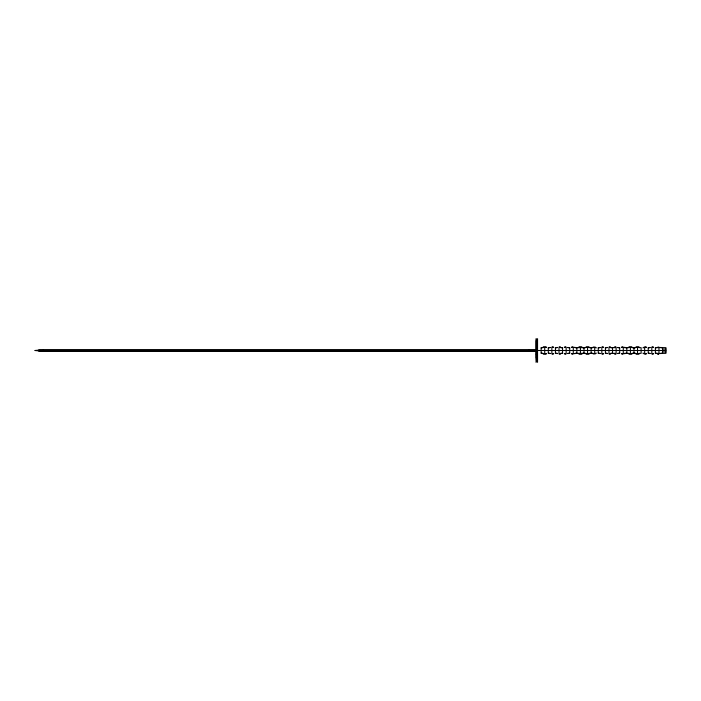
<?xml version="1.0" encoding="UTF-8"?>
<svg xmlns="http://www.w3.org/2000/svg" width="701" height="701" viewBox="0 0 701 701"><rect width="100%" height="100%" fill="white"/><g stroke="black" fill="none" stroke-linecap="round" stroke-linejoin="round"><path stroke-width="1.05" d="M535.914 349.957L535.914 351.043M528.878 350.5L528.913 349.79L528.878 351.21M38.774 350.053L535.993 350.062L38.774 350.053L38.809 351.043L535.993 351.043L38.774 350.947M541.154 348.003L543.389 347.232M548.296 348.003L550.075 347.381M555.429 348.003L557.216 347.381M562.57 352.997L560.344 353.768M567.924 353.619L569.711 352.997M576.853 352.997L574.618 353.768M591.127 348.003L593.361 347.232M583.994 352.997L581.76 353.768M598.268 348.003L600.056 347.381M605.41 348.003L607.189 347.381M612.551 352.997L610.317 353.768M617.905 353.619L619.684 352.997M626.825 352.997L624.591 353.768M648.241 348.003L650.029 347.381M655.382 348.003L658.362 347.074M660.736 353.619L662.524 352.997M565.698 347.074L564.358 347.381L564.804 347.232M546.061 353.768L546.508 353.619L545.168 353.926M572.84 347.074L571.499 347.381L571.946 347.232M553.203 353.768L553.65 353.619L552.309 353.926M579.972 347.074L578.632 347.381L579.079 347.232M587.114 347.074L585.773 347.381L586.22 347.232M588.901 353.768L589.348 353.619L588.008 353.926M615.671 347.074L614.33 347.381L614.777 347.232M622.812 347.074L621.472 347.381L621.918 347.232M603.175 353.768L603.622 353.619L602.282 353.926M629.954 347.074L628.613 347.381L629.06 347.232M636.193 347.232L633.967 348.003L631.732 347.232M631.732 353.768L633.967 352.997L636.193 353.768M638.874 353.768L639.321 353.619L637.98 353.926M646.015 353.768L646.462 353.619L645.122 353.926M653.157 353.768L653.595 353.619L652.254 353.926M544.134 347.074L542.942 347.381L544.283 347.074M564.358 347.381L565.549 347.074M545.317 353.926L546.508 353.619M571.499 347.381L572.691 347.074M552.458 353.926L553.65 353.619M578.632 347.381L579.823 347.074M559.591 353.926L560.791 353.619L559.451 353.926M585.773 347.381L586.965 347.074M592.915 347.381L594.106 347.074M581.015 353.926L582.207 353.619L580.866 353.926M588.157 353.926L589.348 353.619M614.33 347.381L615.522 347.074M621.472 347.381L622.663 347.074M602.431 353.926L603.622 353.619M628.613 347.381L629.805 347.074M609.572 353.926L610.764 353.619L609.423 353.926M636.946 347.074L635.754 347.381L637.095 347.074M630.988 353.926L632.179 353.619L630.839 353.926M638.129 353.926L639.321 353.619M645.27 353.926L646.462 353.619M652.403 353.926L653.595 353.619M596.481 353.19L595.289 353.357L595.289 353.926M642.887 347.81L644.079 347.643L644.079 347.074M38.336 350.807L35.05 350.5L38.336 350.193M543.135 347.643L541.154 347.643L541.154 353.357L543.135 353.357M550.276 347.643L548.296 347.643L548.296 353.357L550.276 353.357M557.418 347.643L555.429 347.643L555.429 353.357L557.418 353.357M560.59 347.643L562.57 347.643L562.57 353.357L560.59 353.357M567.722 347.643L569.711 347.643L569.711 353.357L567.722 353.357M574.864 347.643L579.823 347.643M581.015 347.643L585.975 347.643M589.147 347.643L593.116 347.643M600.258 347.643L598.268 347.643L598.268 353.357L600.258 353.357M607.39 347.643L605.41 347.643L605.41 353.357L607.39 353.357M610.562 347.643L615.522 347.643M617.704 347.643L619.684 347.643L619.684 353.357L617.704 353.357M623.846 347.643L628.815 347.643M631.978 347.643L635.947 347.643M639.119 347.643L641.108 347.643L641.108 353.357L639.119 353.357M650.23 347.643L648.241 347.643L648.241 353.357L650.23 353.357M658.362 347.643L655.382 347.643L655.382 353.357L658.362 353.357M659.545 347.643L665.95 347.643L665.95 353.357L659.545 353.357M662.524 349.072L665.95 349.072M535.993 350.176L535.993 350.824M35.05 350.5L37.968 350.5M538.158 350.5L665.95 350.5M662.524 351.928L665.95 351.928M574.864 353.357L579.823 353.357M581.015 353.357L585.975 353.357M589.147 353.357L593.116 353.357M610.562 353.357L615.522 353.357M623.846 353.357L628.815 353.357M631.978 353.357L635.947 353.357M536.283 354.154L536.729 354.154M642.887 353.19L644.079 353.357L644.079 353.926M596.481 347.81L595.289 347.643L595.289 347.074M652.254 347.074L653.595 347.381L653.157 347.232M645.122 347.074L646.462 347.381L646.015 347.232M637.98 347.074L639.321 347.381L638.874 347.232M630.839 347.074L632.179 347.381L630.988 347.074M609.423 347.074L612.551 348.003M637.095 353.926L635.754 353.619L636.946 353.926M602.282 347.074L603.622 347.381L603.175 347.232M629.06 353.768L628.613 353.619L629.954 353.926M621.918 353.768L621.472 353.619L622.812 353.926M588.008 347.074L589.348 347.381L588.901 347.232M614.777 353.768L614.33 353.619L615.671 353.926M580.866 347.074L583.994 348.003M559.451 347.074L562.57 348.003M586.22 353.768L585.773 353.619L587.114 353.926M552.309 347.074L553.65 347.381L553.203 347.232M579.079 353.768L578.632 353.619L579.972 353.926M545.168 347.074L546.508 347.381L546.061 347.232M571.946 353.768L571.499 353.619L572.84 353.926M564.804 353.768L564.358 353.619L565.698 353.926M544.283 353.926L541.154 352.997M652.403 347.074L653.595 347.381M645.27 347.074L646.462 347.381M638.129 347.074L639.321 347.381M658.362 353.926L655.382 352.997M609.572 347.074L610.764 347.381L610.317 347.232M628.613 353.619L629.805 353.926M602.431 347.074L603.622 347.381M621.472 353.619L622.663 353.926M614.33 353.619L615.522 353.926M588.157 347.074L589.348 347.381M581.015 347.074L582.207 347.381L581.76 347.232M591.127 352.997L594.106 353.926M585.773 353.619L586.965 353.926M559.591 347.074L560.791 347.381L560.344 347.232M578.632 353.619L579.823 353.926M552.458 347.074L553.65 347.381M545.317 347.074L546.508 347.381M571.499 353.619L572.691 353.926M564.358 353.619L565.549 353.926M544.134 353.926L542.942 353.619L543.389 353.768M624.591 347.232L626.825 348.003M574.618 347.232L576.853 348.003M592.915 353.619L593.361 353.768M660.736 347.381L662.524 348.003M648.241 352.997L650.029 353.619M617.905 347.381L619.684 348.003M605.41 352.997L607.189 353.619M598.268 352.997L600.056 353.619M567.924 347.381L569.711 348.003M555.429 352.997L557.216 353.619M548.296 352.997L550.075 353.619M662.524 347.643L662.524 353.357M658.958 347.074L658.958 353.926M651.816 347.074L651.816 353.926M644.675 347.074L644.675 353.926M637.533 347.074L637.533 353.926M633.967 347.643L633.967 353.357M630.392 347.074L630.392 353.926M626.825 347.643L626.825 353.357M623.259 347.074L623.259 353.926M616.118 347.074L616.118 353.926M612.551 347.643L612.551 353.357M608.976 347.074L608.976 353.926M601.835 347.074L601.835 353.926M594.702 347.074L594.702 353.926M591.127 347.643L591.127 353.357M587.561 347.074L587.561 353.926M583.994 347.643L583.994 353.357M580.419 347.074L580.419 353.926M576.853 347.643L576.853 353.357M573.278 347.074L573.278 353.926M566.145 347.074L566.145 353.926M559.004 347.074L559.004 353.926M551.862 347.074L551.862 353.926M544.721 347.074L544.721 353.926M537.553 338.653L537.553 362.347M537.334 340.625L537.334 358.193M537.027 355.512L537.027 356.117M536.58 339.258L536.58 361.742M536.431 339.258L536.431 350.579M536.431 350.999L536.431 358.097M536.431 358.43L536.431 360.253M536.283 340.625L536.283 358.193M536.055 338.653L536.055 362.347M658.511 353.926L657.17 353.619L658.511 353.926M43.471 351.21L43.471 349.79L43.462 351.21"/></g></svg>
